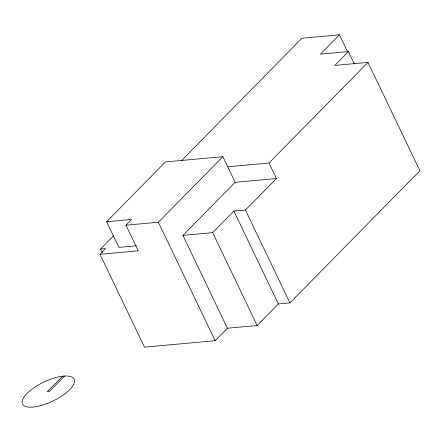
<?xml version="1.0" encoding="UTF-8"?>
<svg xmlns="http://www.w3.org/2000/svg" width="442" height="442" viewBox="0 0 442 442"><rect width="100%" height="100%" fill="white"/><g stroke="black" fill="none" stroke-linecap="round" stroke-linejoin="round"><path stroke-width="0.66" d="M136.407 245.78L118.865 247.376L106.588 221.757L165.452 161.921L222.856 156.683L235.133 182.308L276.416 178.54L268.985 163.032L227.702 166.794M181.424 160.722L301.903 38.244L339.445 34.824L347.506 51.637M102.351 252.785L100.561 249.05L113.577 235.813M354.373 64.035L348.406 51.581L334.787 65.422L367.982 62.394L419.9 170.756L289.919 302.897L278.377 303.947L257.161 325.516L227.415 328.229L215.143 340.705L144.495 347.152L100.008 254.299L138.252 250.807L125.976 225.182L131.594 219.475L106.588 221.757M100.008 254.299L105.627 248.586L100.561 249.05M339.445 34.824L320.456 54.128L348.406 51.581M125.976 225.182L158.374 222.232L222.856 156.683M227.415 328.229L182.927 235.376L235.133 182.308M268.985 163.032L367.982 62.394M62.438 376.258L47.266 391.678L49.405 391.485L64.576 376.059M182.927 235.376L212.674 232.663L233.89 211.094L245.426 210.044L276.416 178.54M245.426 210.044L289.919 302.897M233.89 211.094L278.377 303.947M212.674 232.663L257.161 325.516M158.374 222.232L215.143 340.705M63.554 376.109L60.637 376.496A28.669 10.509 -25.6 0 0 22.117 401.54A28.669 10.509 -25.6 0 0 58.195 398.253A28.669 10.509 -25.6 0 0 66.217 375.987L63.554 376.109"/></g></svg>
